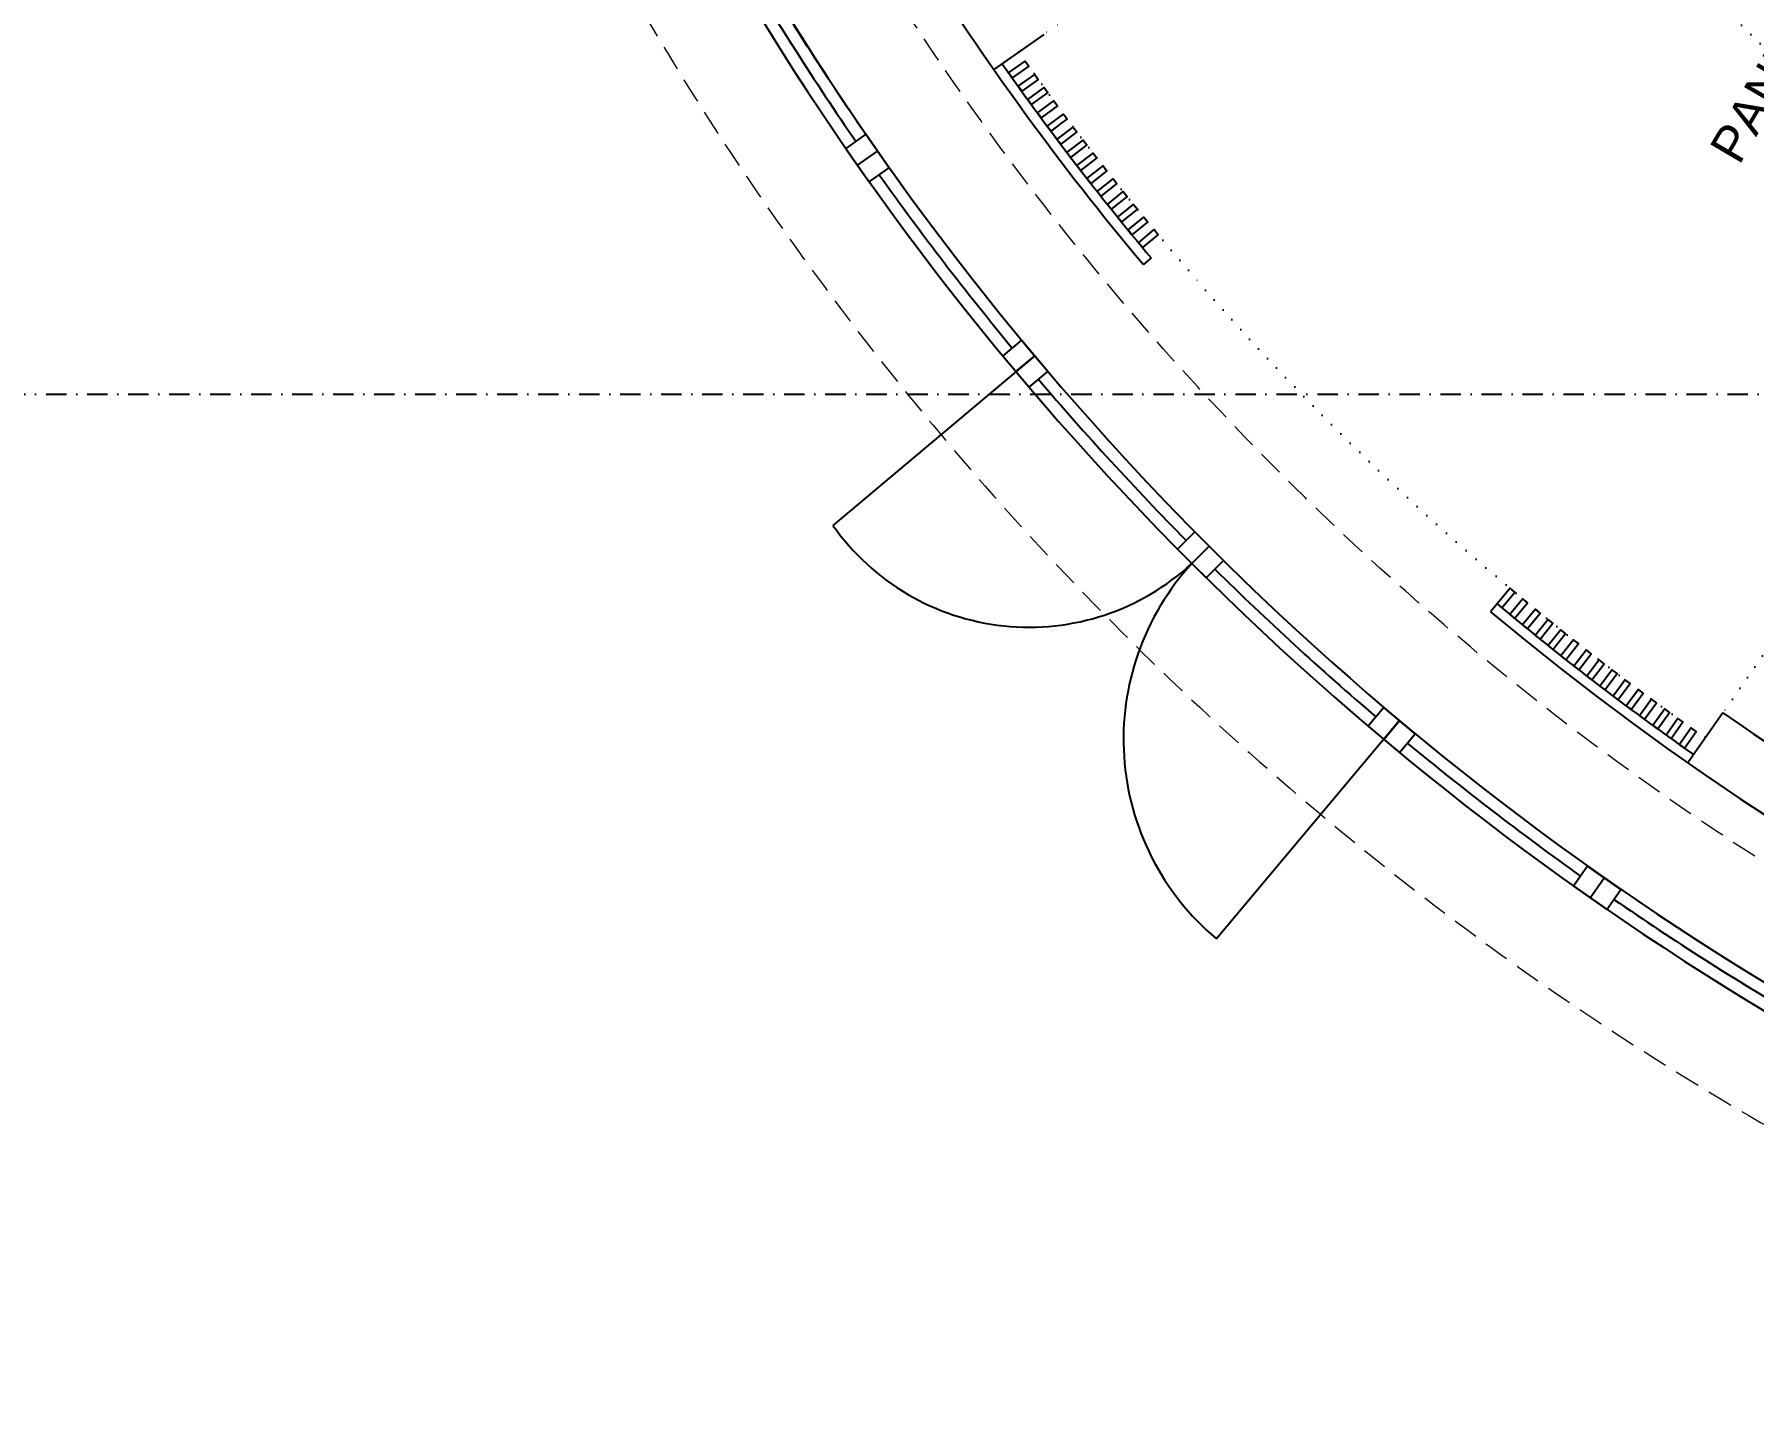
# Model space of a CAD drawing. Header units: millimetres. Extents: x 132785 to 150483, y 90225 to 103753.
# Drawn here: x 143259 to 144102, y 100793 to 101468 of the extents above; entities that cross this region are included whole.
import ezdxf

# ---------------------------------------------------------------- set-up
doc = ezdxf.new("R2010")
doc.units = ezdxf.units.MM
for name, pattern in [('061-GZM-AP-100$0$HIDDEN', [0.375, 0.25, -0.125]), ('DASHDOT', [1, 0.5, -0.25, 0, -0.25]), ('DOT', [6.35, 0, -6.35])]:
    doc.linetypes.add(name, pattern=pattern)
doc.layers.add('061-GZM-AP-100$0$A-cam', color=20, linetype='Continuous')
doc.layers.add('061-GZM-AP-100$0$A-cephe', color=181, linetype='Continuous')
doc.layers.add('061-GZM-AP-100$0$A-kiris', color=252, linetype='Continuous', lineweight=0)
doc.styles.get("Standard").update_dxf_attribs({"font": 'arial.ttf'})

# ---------------------------------------------------------------- blocks, each defined once
blk = doc.blocks.new('061-GZM-AP-100$0$a')
at = {"layer": '061-GZM-AP-100$0$A-cephe'}
blk.add_line((0, 18), (0, 30), dxfattribs=at)
blk.add_lwpolyline([(-10, 30), (-10, 18), (10, 18), (10, 30)], close=True, dxfattribs=at)

msp = doc.modelspace()

# ---------------------------------------------------------------- linework, layer by layer
at = {"color": 253, "linetype": 'DOT'}
for p, q in [((144151.839, 101746.384), (143754.261, 101467.839)), ((144364.994, 101533.545), (144087.04, 101135.554))]:
    msp.add_line(p, q, dxfattribs=at)
at = {"color": 7}
for p, q in [((143754.261, 101467.839), (143729.691, 101450.625)), ((143806.858, 101358.317), (143803.029, 101355.102)), ((143976.439, 101188.827), (143973.223, 101184.998)), ((144087.04, 101135.554), (144069.862, 101110.958))]:
    msp.add_line(p, q, dxfattribs=at)
at = {"color": 6, "linetype": 'DASHDOT', "ltscale": 20}
msp.add_line((141576.816, 101291.531), (147851.025, 101291.531), dxfattribs=at)
at = {"color": 7}
for points in [[(143736.96, 101448.982), (143745.12, 101454.762), (143746.854, 101452.313), (143738.693, 101446.534), (143736.96, 101448.982)], [(143741.629, 101442.414), (143749.756, 101448.242), (143751.504, 101445.804), (143743.377, 101439.976), (143741.629, 101442.414)], [(143746.337, 101435.874), (143754.43, 101441.749), (143756.192, 101439.321), (143748.1, 101433.446), (143746.337, 101435.874)], [(143751.084, 101429.361), (143759.141, 101435.284), (143760.918, 101432.866), (143752.86, 101426.944), (143751.084, 101429.361)], [(143755.868, 101422.877), (143763.891, 101428.846), (143765.682, 101426.439), (143757.659, 101420.47), (143755.868, 101422.877)], [(143760.69, 101416.42), (143768.678, 101422.436), (143770.483, 101420.04), (143762.495, 101414.024), (143760.69, 101416.42)], [(143765.55, 101409.992), (143773.503, 101416.055), (143775.322, 101413.669), (143767.369, 101407.606), (143765.55, 101409.992)], [(143770.448, 101403.593), (143778.365, 101409.702), (143780.197, 101407.327), (143772.281, 101401.218), (143770.448, 101403.593)], [(143775.383, 101397.222), (143783.264, 101403.378), (143785.11, 101401.013), (143777.23, 101394.858), (143775.383, 101397.222)], [(143780.355, 101390.88), (143788.2, 101397.082), (143790.06, 101394.728), (143782.216, 101388.527), (143780.355, 101390.88)], [(143785.364, 101384.568), (143793.173, 101390.815), (143795.047, 101388.473), (143787.239, 101382.225), (143785.364, 101384.568)], [(143790.411, 101378.285), (143798.182, 101384.578), (143800.07, 101382.246), (143792.299, 101375.953), (143790.411, 101378.285)], [(143795.494, 101372.031), (143803.228, 101378.37), (143805.13, 101376.05), (143797.395, 101369.711), (143795.494, 101372.031)], [(143800.613, 101365.808), (143808.31, 101372.192), (143810.225, 101369.883), (143802.528, 101363.499), (143800.613, 101365.808)], [(143978.739, 101186.901), (143985.156, 101194.57), (143982.856, 101196.496), (143976.438, 101188.826), (143978.739, 101186.901)], [(143984.94, 101181.755), (143991.312, 101189.461), (143989, 101191.373), (143982.628, 101183.666), (143984.94, 101181.755)], [(143991.171, 101176.644), (143997.498, 101184.388), (143995.175, 101186.286), (143988.848, 101178.542), (143991.171, 101176.644)], [(143997.432, 101171.571), (144003.714, 101179.351), (144001.379, 101181.236), (143995.098, 101173.455), (143997.432, 101171.571)], [(144003.722, 101166.534), (144009.958, 101174.351), (144007.613, 101176.222), (144001.377, 101168.405), (144003.722, 101166.534)], [(144010.042, 101161.534), (144016.232, 101169.388), (144013.876, 101171.245), (144007.686, 101163.391), (144010.042, 101161.534)], [(144016.391, 101156.571), (144022.535, 101164.461), (144020.168, 101166.304), (144014.024, 101158.414), (144016.391, 101156.571)], [(144022.77, 101151.645), (144028.867, 101159.571), (144026.489, 101161.401), (144020.392, 101153.475), (144022.77, 101151.645)], [(144029.176, 101146.757), (144035.227, 101154.719), (144032.839, 101156.534), (144026.788, 101148.573), (144029.176, 101146.757)], [(144035.612, 101141.907), (144041.616, 101149.904), (144039.217, 101151.705), (144033.213, 101143.708), (144035.612, 101141.907)], [(144042.075, 101137.094), (144048.033, 101145.126), (144045.623, 101146.913), (144039.666, 101138.881), (144042.075, 101137.094)], [(144048.567, 101132.319), (144054.477, 101140.386), (144052.057, 101142.159), (144046.147, 101134.092), (144048.567, 101132.319)], [(144055.087, 101127.583), (144060.95, 101135.684), (144058.519, 101137.443), (144052.656, 101129.342), (144055.087, 101127.583)], [(144061.634, 101122.884), (144067.449, 101131.02), (144065.009, 101132.764), (144059.193, 101124.629), (144061.634, 101122.884)], [(144068.209, 101118.225), (144073.976, 101126.394), (144071.525, 101128.124), (144065.758, 101119.955), (144068.209, 101118.225)]]:
    msp.add_lwpolyline(points, dxfattribs=at)
for radius, start, end in [(1380.444, 230.015262, 344.392782), (930, 214.484318, 325.546361), (1380.444, 204.279597, 220.015259), (1375.444, 215.015258, 220.015259), (1375.444, 230.015262, 235.069832), (1350.444, 235.069832, 260.069832)]:
    msp.add_arc((144860.273, 102242.716), radius, start, end, dxfattribs=at)
at = {"color": 253, "linetype": 'DOT'}
for radius, end in [(1085, 325.01534), (1365.444, 235.069832)]:
    msp.add_arc((144860.273, 102242.716), radius, 215.015258, end, dxfattribs=at)
at = {"layer": '061-GZM-AP-100$0$A-cam', "color": 253}
for start, end in [(210.408858, 214.621822), (215.408858, 219.621822), (220.408858, 224.621822), (225.408858, 229.621822), (230.408858, 234.621822), (235.408858, 239.621822)]:
    msp.add_arc((144860.273, 102242.717), 1456, start, end, dxfattribs=at)
at = {"layer": '061-GZM-AP-100$0$A-cephe', "color": 253}
for p, q in [((143749.758, 101310.378), (143650.863, 101227.351)), ((143928.527, 101131.703), (143838.86, 101024.784))]:
    msp.add_line(p, q, dxfattribs=at)
for centre, radius, start, end in [((144860.273, 102242.717), 1462, 210.01534, 240.01534), ((144860.273, 102242.717), 1450, 210.01534, 240.01534), ((143746.998, 101295.003), 117.553, 215.134952, 312.727942), ((143920.817, 101122.509), 127.543, 137.51534, 230.014906)]:
    msp.add_arc(centre, radius, start, end, dxfattribs=at)
at = {"layer": '061-GZM-AP-100$0$A-kiris', "color": 253, "linetype": '061-GZM-AP-100$0$HIDDEN', "ltscale": 50}
for radius in [1450, 1400]:
    msp.add_circle((144860.273, 102242.716), radius, dxfattribs=at)
msp.add_arc((144860.273, 102242.716), 1510, 209.01534, 241.01534, dxfattribs=at)

# ---------------------------------------------------------------- block references
at = {"layer": '061-GZM-AP-100$0$A-cephe', "color": 253}
for p, rotation in [((143648.155, 101393.499), 305.0153399630113), ((143726.782, 101291.088), 310.0153399630112), ((143814.035, 101195.919), 315.0153399630112), ((143909.251, 101108.717), 320.0153399630113), ((144011.704, 101030.145), 325.0153399630112)]:
    msp.add_blockref('061-GZM-AP-100$0$a', p, dxfattribs=dict(at, rotation=rotation))

# ---------------------------------------------------------------- texts
at = {"color": 253, "insert": (144079.913, 101412.205), "char_height": 17.5, "attachment_point": 1, "rotation": 59.51534}
msp.add_mtext_dynamic_manual_height_columns('PANEL 3a (350*300)', width=670.8921, gutter_width=12.5, heights=[0], dxfattribs=at)

doc.saveas('drawing.dxf')
